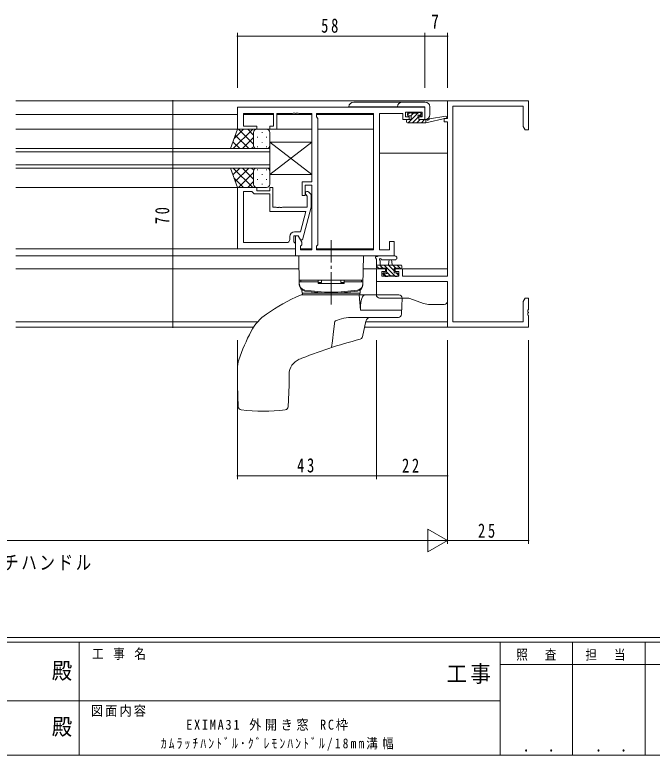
# Model space of a CAD drawing. Units: millimetres on the paper. Extents: x -397 to 397, y -282 to 282.
# Drawn here: x -28.8 to 168.3, y -282.1 to -53.1 of the extents above; entities that cross this region are included whole.
import ezdxf
from ezdxf.enums import TextEntityAlignment as Align

# ---------------------------------------------------------------- set-up
doc = ezdxf.new("R2010")
doc.units = ezdxf.units.MM
doc.linetypes.add('USER2', pattern=[13, 10, -1, 1, -1])
for name, color, linetype, lineweight in [('0-1_YKK_ZWAK', 7, 'Continuous', 18), ('0-3_YKK_11', 7, 'Continuous', 18), ('0-4_YKK_12', 2, 'Continuous', 18), ('0-6_YKK_13', 4, 'Continuous', 18), ('0-7_YKK_D', 6, 'Continuous', 18)]:
    doc.layers.add(name, color=color, linetype=linetype, lineweight=lineweight)
doc.layers.add('0-2_USER1', color=7, linetype='Continuous')
doc.styles.add('ＭＳ ゴシック', font='')
doc.styles.get('ＭＳ ゴシック').set_extended_font_data('MS Gothic')

msp = doc.modelspace()

# ---------------------------------------------------------------- linework, layer by layer
at = {"layer": '0-1_YKK_ZWAK'}
for p, q in [((376.092, -245.688), (-393.908, -245.688)), ((338.292, -247.088), (-393.908, -247.088)), ((-8.908, -247.088), (-8.908, -282.088)), ((121.292, -247.088), (121.292, -282.088)), ((143.692, -247.088), (143.692, -282.088)), ((166.092, -247.088), (166.092, -282.088)), ((189.476, -254.087), (121.292, -254.087)), ((-136.308, -265.287), (-7.508, -265.287)), ((-7.508, -265.287), (121.292, -265.287)), ((-393.908, -282.088), (338.292, -282.088))]:
    msp.add_line(p, q, dxfattribs=at)
at = {"layer": '0-3_YKK_11'}
for p, q in [((105.016, -79.688), (105.016, -85.188)), ((130.016, -79.688), (105.016, -79.688)), ((130.016, -88.688), (130.016, -79.688)), ((40.016, -81.688), (40.016, -88.488)), ((98.016, -81.688), (40.016, -81.688)), ((98.016, -85.488), (98.016, -81.688)), ((106.646, -81.318), (128.386, -81.318)), ((106.646, -148.058), (106.646, -81.318)), ((41.946, -83.618), (51.216, -83.618)), ((41.946, -87.488), (41.946, -83.618)), ((51.216, -83.618), (51.216, -87.488)), ((52.216, -88.488), (52.216, -83.618)), ((52.216, -83.618), (57.058, -83.618)), ((58.058, -83.618), (58.242, -83.498)), ((58.975, -83.618), (63.016, -83.618)), ((63.016, -83.618), (63.016, -104.788)), ((64.516, -84.688), (64.516, -83.618)), ((64.516, -83.618), (82.086, -83.618)), ((64.946, -85.118), (64.516, -84.688)), ((82.086, -83.618), (82.086, -125.758)), ((82.086, -83.618), (82.086, -125.758)), ((84.016, -83.618), (91.216, -83.618)), ((84.016, -125.758), (84.016, -83.618)), ((91.216, -83.618), (91.216, -84.418)), ((91.216, -84.418), (91.216, -85.488)), ((92.016, -83.188), (97.216, -83.188)), ((93.116, -85.488), (93.116, -84.688)), ((96.116, -84.688), (96.116, -85.488)), ((64.946, -124.258), (64.946, -85.118)), ((91.216, -85.488), (93.116, -85.488)), ((96.116, -85.488), (98.016, -85.488)), ((105.016, -85.188), (104.016, -85.188)), ((105.016, -86.188), (105.016, -133.958)), ((40.016, -88.488), (46.016, -88.488)), ((46.016, -87.488), (41.946, -87.488)), ((46.016, -88.488), (46.016, -87.488)), ((129.016, -88.688), (130.016, -88.688)), ((63.016, -104.788), (60.016, -104.788)), ((40.016, -106.488), (46.016, -106.488)), ((40.016, -125.488), (40.016, -106.488)), ((46.016, -106.488), (46.016, -107.488)), ((46.016, -107.488), (50.016, -107.488)), ((50.016, -106.488), (51.016, -106.488)), ((50.016, -107.488), (50.016, -106.488)), ((61.016, -105.788), (63.016, -105.788)), ((61.016, -108.988), (61.016, -105.788)), ((63.016, -105.788), (63.016, -125.758)), ((44.516, -107.788), (41.946, -107.788)), ((41.946, -107.788), (41.946, -123.558)), ((41.946, -107.788), (41.946, -123.558)), ((44.716, -107.988), (44.516, -107.788)), ((45.216, -108.488), (44.716, -107.988)), ((50.016, -108.488), (45.216, -108.488)), ((50.016, -113.888), (50.016, -108.488)), ((61.616, -109.136), (61.192, -108.712)), ((61.616, -112.588), (61.616, -109.136)), ((62.041, -107.863), (62.816, -108.639)), ((62.816, -108.639), (62.816, -112.584)), ((61.225, -113.888), (50.016, -113.888)), ((52.242, -112.708), (52.791, -112.708)), ((53.975, -112.588), (61.616, -112.588)), ((59.537, -120.188), (61.225, -113.888)), ((62.816, -112.584), (60.109, -122.688)), ((57.716, -120.188), (59.537, -120.188)), ((41.946, -123.558), (55.216, -123.558)), ((56.216, -122.558), (56.216, -121.688)), ((58.816, -121.488), (57.516, -121.488)), ((57.516, -121.488), (57.516, -123.288)), ((58.816, -121.488), (58.016, -121.488)), ((58.016, -121.488), (58.016, -127.688)), ((59.946, -123.445), (58.816, -121.488)), ((59.509, -122.688), (58.816, -121.488)), ((60.109, -122.688), (59.509, -122.688)), ((59.946, -124.258), (59.946, -123.445)), ((88.516, -123.188), (87.016, -123.188)), ((87.016, -123.188), (87.016, -125.758)), ((88.516, -127.688), (88.516, -123.188)), ((58.016, -125.488), (40.016, -125.488)), ((58.016, -123.788), (58.016, -125.488)), ((82.086, -125.758), (64.516, -125.758)), ((87.016, -125.758), (84.016, -125.758)), ((58.016, -127.688), (88.516, -127.688)), ((85.816, -131.688), (83.016, -131.688)), ((83.016, -131.688), (83.016, -135.588)), ((84.646, -133.958), (84.646, -132.488)), ((91.116, -131.688), (88.816, -131.688)), ((88.816, -131.688), (88.816, -132.488)), ((88.816, -132.488), (89.916, -132.488)), ((89.916, -132.488), (89.916, -133.958)), ((91.116, -133.958), (91.116, -131.688)), ((89.916, -133.958), (84.646, -133.958)), ((105.016, -133.958), (91.116, -133.958)), ((83.016, -135.588), (105.016, -135.588)), ((105.016, -135.588), (105.016, -149.688)), ((128.386, -141.779), (128.386, -148.058)), ((130.016, -144.229), (130.016, -140.688)), ((129.896, -144.413), (130.016, -144.229)), ((130.016, -149.688), (130.016, -146.146)), ((128.386, -148.058), (106.646, -148.058)), ((105.016, -149.688), (130.016, -149.688))]:
    msp.add_line(p, q, dxfattribs=at)
for points in [[(128.386, -81.318), (128.386, -87.596), (129.016, -88.688)], [(57.058, -83.618), (57.242, -83.498), (57.791, -83.498), (57.975, -83.618), (58.058, -83.618)], [(58.242, -83.498), (58.791, -83.498), (58.975, -83.618)], [(93.116, -84.688), (92.016, -84.688), (92.016, -83.188)], [(97.216, -83.188), (97.216, -84.688), (96.116, -84.688)], [(104.016, -85.188), (104.016, -86.188), (105.016, -86.188)], [(51.216, -87.488), (50.016, -87.488), (50.016, -88.488), (52.216, -88.488)], [(60.016, -104.788), (60.016, -108.988), (61.016, -108.988)], [(51.016, -106.488), (51.016, -112.588), (52.058, -112.588), (52.242, -112.708)], [(52.791, -112.708), (52.975, -112.588), (53.058, -112.588), (53.242, -112.708), (53.791, -112.708), (53.975, -112.588)], [(57.516, -123.288), (57.716, -123.488), (58.016, -123.788)], [(63.016, -125.758), (59.516, -125.758), (59.516, -124.688), (59.946, -124.258)], [(64.516, -125.758), (64.516, -124.688), (64.946, -124.258)], [(84.646, -132.488), (85.816, -132.488), (85.816, -131.688)], [(130.016, -140.688), (129.016, -140.688), (128.386, -141.779)], [(130.016, -146.146), (129.896, -145.963), (129.896, -145.413), (130.016, -145.229), (130.016, -145.146), (129.896, -144.963), (129.896, -144.413)]]:
    msp.add_lwpolyline(points, dxfattribs=at)
for centre, radius, start, end in [((61.616, -108.288), 0.6, 44.99999, 225.00001), ((57.716, -121.688), 1.5, 90.00001, 179.99999), ((55.216, -122.558), 1, 270.00001, 359.99999)]:
    msp.add_arc(centre, radius, start, end, dxfattribs=at)
at = {"layer": '0-4_YKK_12'}
for p, q in [((105.316, -79.688), (-28.484, -79.688)), ((40.016, -83.888), (-28.484, -83.888)), ((41.948, -83.888), (51.215, -83.888)), ((52.218, -83.888), (63.015, -83.888)), ((64.518, -83.888), (82.086, -83.888)), ((82.086, -83.888), (82.086, -125.458)), ((63.016, -88.488), (-28.484, -88.488)), ((64.946, -88.488), (82.086, -88.488)), ((50.017, -94.488), (-28.484, -94.488)), ((50.017, -95.488), (-28.484, -95.488)), ((50.017, -100.488), (50.017, -94.488)), ((84.016, -95.888), (105.016, -95.888)), ((50.017, -99.488), (-28.484, -99.488)), ((50.017, -100.488), (-28.484, -100.488)), ((40.016, -106.488), (-28.484, -106.488)), ((58.016, -125.488), (-28.484, -125.488)), ((59.518, -125.488), (63.015, -125.488)), ((64.518, -125.488), (82.086, -125.488)), ((82.086, -127.688), (-28.484, -127.688)), ((59.086, -131.688), (-28.484, -131.688)), ((78.947, -131.688), (86.116, -131.688)), ((88.516, -131.688), (105.016, -131.688)), ((104.516, -135.588), (104.516, -135.588)), ((46.301, -148.058), (-28.484, -148.058)), ((79.742, -148.058), (105.016, -148.058)), ((45.047, -149.688), (-28.484, -149.688)), ((79.416, -149.688), (105.316, -149.688))]:
    msp.add_line(p, q, dxfattribs=at)
at = {"layer": '0-6_YKK_13'}
for p, q in [((76.019, -80.068), (98.019, -80.068)), ((98.019, -81.568), (74.519, -81.568)), ((98.019, -85.468), (98.019, -81.568)), ((99.519, -81.568), (99.519, -83.968)), ((92.619, -84.051), (93.382, -83.288)), ((92.619, -84.088), (92.619, -83.588)), ((92.876, -86.488), (96.076, -83.288)), ((92.919, -83.288), (93.419, -83.288)), ((93.719, -84.388), (92.919, -84.388)), ((93.619, -83.488), (95.619, -83.488)), ((93.629, -84.388), (94.529, -83.488)), ((93.719, -85.488), (93.719, -84.388)), ((94.223, -86.488), (96.051, -84.659)), ((95.819, -83.288), (96.419, -83.288)), ((96.39, -84.32), (96.983, -83.728)), ((96.919, -84.388), (96.579, -84.388)), ((96.631, -83.375), (97.131, -83.875)), ((99.429, -85.307), (104.469, -84.491)), ((92.319, -86.188), (92.319, -85.788)), ((92.34, -85.676), (92.507, -85.509)), ((92.619, -85.488), (93.719, -85.488)), ((92.619, -86.488), (98.316, -86.488)), ((95.57, -86.488), (96.57, -85.488)), ((96.119, -84.849), (96.119, -85.488)), ((96.119, -85.488), (98.316, -85.488)), ((96.917, -86.488), (97.917, -85.488)), ((98.264, -86.488), (98.316, -86.435)), ((98.316, -86.488), (104.582, -85.08)), ((98.316, -85.488), (98.404, -85.473)), ((98.316, -86.488), (98.316, -85.488)), ((37.874, -94.488), (40.016, -88.488)), ((44.748, -88.488), (38.748, -94.488)), ((41.92, -88.488), (38.959, -91.449)), ((40.016, -88.488), (46.016, -88.488)), ((45.017, -93.109), (40.396, -88.488)), ((45.016, -90.28), (43.225, -88.488)), ((49.016, -88.488), (46.016, -88.488)), ((43.568, -94.488), (39.372, -90.292)), ((45.016, -91.048), (41.577, -94.488)), ((45.016, -89.488), (45.016, -93.088)), ((45.016, -89.888), (45.016, -93.488)), ((46.238, -90.823), (46.238, -91.023)), ((47.653, -89.408), (47.653, -89.608)), ((49.068, -90.823), (49.068, -91.023)), ((50.016, -93.488), (50.016, -89.488)), ((40.739, -94.488), (38.628, -92.377)), ((45.073, -93.82), (44.405, -94.488)), ((46.238, -93.853), (46.238, -94.053)), ((47.653, -92.438), (47.653, -92.638)), ((49.068, -93.853), (49.068, -94.053)), ((50.016, -92.488), (63.016, -92.488)), ((50.016, -102.488), (63.016, -92.488)), ((50.016, -92.488), (63.016, -102.488)), ((50.016, -92.488), (50.016, -102.488)), ((63.016, -92.488), (63.016, -102.488)), ((46.016, -94.488), (37.874, -94.488)), ((46.016, -94.488), (49.016, -94.488)), ((37.874, -100.488), (40.016, -106.488)), ((37.874, -100.488), (46.016, -100.488)), ((40.739, -100.488), (38.628, -102.6)), ((44.748, -106.488), (38.748, -100.488)), ((43.568, -100.488), (39.372, -104.684)), ((45.016, -103.928), (41.577, -100.488)), ((45.073, -101.156), (44.405, -100.488)), ((46.016, -100.488), (49.016, -100.488)), ((45.017, -101.868), (40.396, -106.488)), ((45.016, -105.088), (45.016, -101.488)), ((45.016, -105.488), (45.016, -101.888)), ((46.238, -101.123), (46.238, -100.923)), ((47.653, -102.538), (47.653, -102.338)), ((49.068, -101.123), (49.068, -100.923)), ((50.016, -101.488), (50.016, -105.488)), ((63.016, -102.488), (50.016, -102.488)), ((41.92, -106.488), (38.959, -103.527)), ((45.016, -104.696), (43.225, -106.488)), ((46.238, -104.153), (46.238, -103.953)), ((49.068, -104.153), (49.068, -103.953)), ((40.016, -106.488), (46.016, -106.488)), ((49.016, -106.488), (46.016, -106.488)), ((47.653, -105.568), (47.653, -105.368)), ((59.016, -127.688), (59.172, -136.581)), ((59.016, -127.688), (79.016, -127.688)), ((79.016, -127.688), (78.861, -136.581)), ((88.744, -127.688), (83.582, -127.688)), ((83.016, -131.388), (83.016, -128.707)), ((83.016, -130.488), (90.616, -130.488)), ((85.033, -131.488), (84.033, -130.488)), ((84.216, -129.307), (84.216, -130.488)), ((88.744, -128.888), (84.783, -128.89)), ((88.68, -133.788), (85.38, -130.488)), ((86.716, -130.488), (86.818, -129.343)), ((88.516, -132.277), (86.727, -130.488)), ((87.916, -130.488), (87.814, -129.343)), ((89.074, -131.488), (88.074, -130.488)), ((90.621, -131.688), (89.421, -130.488)), ((83.886, -131.688), (83.016, -130.818)), ((83.916, -131.688), (83.316, -131.688)), ((87.333, -133.788), (86.354, -132.808)), ((89.816, -131.488), (88.516, -131.488)), ((88.516, -131.488), (88.516, -132.888)), ((90.616, -131.688), (90.016, -131.688)), ((90.916, -130.788), (90.916, -131.388)), ((85.604, -133.9), (85.104, -133.4)), ((86.186, -133.988), (85.142, -132.944)), ((85.316, -132.888), (85.655, -132.888)), ((86.416, -133.988), (85.816, -133.988)), ((88.716, -133.788), (86.616, -133.788)), ((88.516, -132.888), (89.416, -132.888)), ((88.876, -133.983), (88.721, -133.828)), ((89.416, -133.988), (88.916, -133.988)), ((89.716, -133.477), (89.127, -132.888)), ((89.716, -133.188), (89.716, -133.688)), ((78.868, -135.188), (59.165, -135.188)), ((59.169, -135.688), (65.016, -135.688)), ((59.169, -135.688), (59.169, -136.236)), ((59.666, -135.188), (65.016, -135.188)), ((59.666, -135.688), (59.666, -135.188)), ((65.016, -135.188), (65.016, -136.188)), ((66.016, -135.868), (65.016, -135.868)), ((73.016, -136.188), (65.016, -136.188)), ((66.016, -135.868), (66.016, -135.188)), ((72.016, -135.868), (72.016, -135.188)), ((73.016, -135.868), (72.016, -135.868)), ((73.016, -135.188), (78.367, -135.188)), ((73.016, -135.188), (73.016, -136.188)), ((73.016, -135.688), (78.864, -135.688)), ((78.367, -135.688), (78.367, -135.188)), ((78.864, -135.688), (78.864, -136.236)), ((83.016, -139.688), (83.016, -135.588)), ((83.016, -135.588), (105.016, -135.588)), ((105.016, -135.588), (105.016, -141.688)), ((60.001, -138.286), (60.016, -139.188)), ((60.016, -139.188), (78.016, -139.188)), ((60.116, -139.688), (60.116, -139.188)), ((60.116, -139.188), (77.916, -139.188)), ((77.916, -139.188), (77.916, -139.688)), ((78.032, -138.286), (78.016, -139.188)), ((89.981, -139.688), (59.903, -139.688)), ((78.087, -144.451), (77.671, -139.688)), ((78.173, -142.146), (78.308, -141.457)), ((78.308, -141.457), (78.489, -140.854)), ((78.489, -140.854), (78.709, -140.359)), ((78.709, -140.359), (78.961, -139.991)), ((78.961, -139.991), (79.233, -139.764)), ((79.233, -139.764), (79.516, -139.688)), ((92.667, -140.688), (84.016, -140.688)), ((90.98, -140.723), (90.806, -145.723)), ((93.345, -140.806), (97.587, -142.334)), ((78.061, -143.672), (78.09, -142.894)), ((78.087, -144.451), (78.061, -143.672)), ((78.09, -142.894), (78.173, -142.146)), ((104.016, -142.688), (99.619, -142.688)), ((90.885, -144.451), (78.087, -144.451)), ((72.987, -146.959), (72.27, -147.143)), ((73.712, -146.815), (72.987, -146.959)), ((74.433, -146.721), (73.712, -146.815)), ((75.154, -146.688), (74.433, -146.721)), ((89.806, -146.688), (75.154, -146.688)), ((79.757, -147.865), (78.697, -152.686)), ((40.016, -167.688), (40.016, -162.657)), ((56.016, -167.688), (56.016, -164.283)), ((40.307, -174.345), (40.016, -167.688)), ((56.016, -167.688), (55.726, -174.345))]:
    msp.add_line(p, q, dxfattribs=at)
at = {"layer": '0-6_YKK_13', "linetype": 'USER2'}
msp.add_line((69.016, -142.688), (69.016, -122.758), dxfattribs=at)
at = {"layer": '0-6_YKK_13'}
for points in [[(86.116, -132.427), (86.116, -131.488), (84.116, -131.488)], [(70.376, -147.785), (70.298, -147.819), (70.25, -147.842), (70.22, -147.859), (70.194, -147.88), (70.186, -147.889), (70.183, -147.899), (69.769, -151.076)], [(72.27, -147.143), (71.507, -147.377), (71.014, -147.546), (70.699, -147.66), (70.501, -147.735), (70.376, -147.785)], [(69.769, -151.076), (69.389, -153.882), (69.094, -156.024)]]:
    msp.add_lwpolyline(points, dxfattribs=at)
for centre, radius, start, end in [((76.019, -81.568), 1.5, 90, 180), ((91.019, -81.568), 1.5, 90, 180), ((98.019, -81.568), 1.5, 0, 90), ((92.919, -83.588), 0.3, 90, 180), ((92.919, -84.088), 0.3, 180, 270), ((93.419, -83.488), 0.2, 0, 90), ((95.819, -83.488), 0.2, 90, 180), ((96.119, -84.388), 0.25, 33.05573, 236.94427), ((95.819, -84.849), 0.3, 0, 56.94427), ((96.579, -84.088), 0.3, 213.05573, 270), ((96.419, -83.588), 0.3, 45, 90), ((96.919, -84.088), 0.3, 270, 45), ((98.019, -83.968), 1.5, 270, 0), ((104.516, -84.788), 0.3, 282.65862, 99.19754), ((92.619, -85.788), 0.3, 90, 180), ((92.619, -86.188), 0.3, 180, 270), ((98.451, -85.77), 0.3, 39.19754, 99.19754), ((98.916, -85.39), 0.3, 219.19754, 339.19754), ((99.477, -85.603), 0.3, 99.19754, 159.19754), ((46.016, -89.488), 1, 90, 180), ((46.016, -89.488), 1, 90, 180), ((49.016, -89.488), 1, 360, 90), ((46.016, -93.488), 1, 180, 270), ((46.016, -93.488), 1, 180, 270), ((49.016, -93.488), 1, 270, 360), ((46.016, -101.488), 1, 90, 180), ((46.016, -101.488), 1, 90, 180), ((49.016, -101.488), 1, 360, 90), ((46.016, -105.488), 1, 180, 270), ((46.016, -105.488), 1, 180, 270), ((49.016, -105.488), 1, 270, 360), ((83.016, -128.188), 0.3, 79.47122, 240), ((83.126, -127.598), 0.3, 259.47122, 319.47122), ((83.582, -127.988), 0.3, 90, 139.47122), ((88.744, -128.288), 0.6, 270.04023, 90.04023), ((82.716, -128.707), 0.3, 0, 60), ((84.216, -128.788), 0.3, 19.18976, 240), ((83.916, -129.307), 0.3, 0, 60), ((84.783, -128.59), 0.3, 199.18976, 270.04023), ((87.316, -129.388), 0.5, 5.09207, 174.90793), ((90.616, -130.788), 0.3, 0, 90), ((83.316, -131.388), 0.3, 180, 270), ((83.916, -131.488), 0.2, 270, 0), ((86.116, -132.888), 0.25, 213.05573, 56.94427), ((86.416, -132.427), 0.3, 180, 236.94427), ((90.016, -131.488), 0.2, 180, 270), ((90.616, -131.388), 0.3, 270, 0), ((85.316, -133.188), 0.3, 90, 225), ((85.816, -133.688), 0.3, 225, 270), ((85.655, -133.188), 0.3, 33.05573, 90), ((86.416, -133.788), 0.2, 270, 0), ((88.916, -133.788), 0.2, 180, 270), ((89.416, -133.188), 0.3, 0, 90), ((89.416, -133.688), 0.3, 270, 0), ((61.169, -136.236), 2, 180, 260.68785), ((61.171, -136.546), 2, 181, 260.69127), ((76.862, -136.546), 2, 279.30873, 359), ((76.864, -136.236), 2, 279.31215, 0), ((59.751, -138.291), 0.25, 1, 50.84749), ((69.016, -88.376), 50.5, 260.68785, 279.31215), ((69.016, -88.685), 50.5, 260.69127, 279.30873), ((78.282, -138.291), 0.25, 129.15251, 179), ((85.916, -199.162), 65, 113.98266, 124.58649), ((59.903, -140.688), 1, 90, 113.98266), ((84.016, -139.688), 1, 180, 270), ((84.016, -139.688), 1, 180, 270), ((89.981, -140.688), 1, 358, 90), ((92.667, -142.688), 2, 70.20112, 90), ((104.016, -141.688), 1, 270, 0), ((99.619, -136.688), 6, 250.20112, 270), ((57.534, -157.999), 15, 124.58649, 152.13548), ((89.806, -145.688), 1, 270, 358), ((81.222, -148.188), 1.5, 90, 167.59259), ((97.316, -179.031), 60, 152.13548, 161.27295), ((77.72, -152.471), 1, 284.46039, 347.59259), ((115.426, -298.688), 150, 104.46039, 112.17895), ((49.016, -162.657), 9, 161.27295, 180), ((61.016, -164.283), 5, 112.03923, 180), ((41.306, -174.302), 1, 182.5, 263.41335), ((48.016, -116.188), 59.5, 263.41335, 276.58665), ((54.727, -174.302), 1, 276.58665, 357.5)]:
    msp.add_arc(centre, radius, start, end, dxfattribs=at)
at = {"layer": '0-7_YKK_D'}
for p, q in [((40.016, -75.688), (40.016, -58.688)), ((98.016, -75.688), (98.016, -58.688)), ((98.016, -75.688), (98.016, -58.688)), ((105.016, -75.688), (105.016, -58.688)), ((40.016, -59.688), (98.016, -59.688)), ((98.016, -59.688), (105.016, -59.688)), ((36.016, -79.688), (19.016, -79.688)), ((20.016, -79.688), (20.016, -149.688)), ((36.016, -149.688), (19.016, -149.688)), ((40.016, -153.688), (40.016, -196.688)), ((83.016, -153.688), (83.016, -196.688)), ((83.016, -153.688), (83.016, -196.688)), ((105.016, -153.688), (105.016, -196.688)), ((105.016, -153.688), (105.016, -216.688)), ((130.016, -153.688), (130.016, -216.688)), ((105.016, -179.688), (105.016, -216.688)), ((40.016, -195.688), (83.016, -195.688)), ((83.016, -195.688), (105.016, -195.688)), ((98.954, -212.188), (98.954, -219.188)), ((105.016, -215.688), (98.954, -212.188)), ((98.016, -215.688), (-157.984, -215.688)), ((105.016, -215.688), (92.892, -215.688)), ((105.016, -215.688), (98.954, -219.188)), ((130.016, -215.688), (105.016, -215.688))]:
    msp.add_line(p, q, dxfattribs=at)
for centre, start, end in [((40.016, -59.688), 0, 180), ((40.016, -59.688), 180, 0), ((98.016, -59.688), 0, 180), ((98.016, -59.688), 0, 180), ((98.016, -59.688), 180, 0), ((98.016, -59.688), 180, 0), ((105.016, -59.688), 0, 180), ((105.016, -59.688), 180, 0), ((20.016, -79.688), 90, 270), ((20.016, -79.688), 270, 90), ((20.016, -149.688), 90, 270), ((20.016, -149.688), 270, 90), ((40.016, -195.688), 0, 180), ((40.016, -195.688), 180, 0), ((83.016, -195.688), 0, 180), ((83.016, -195.688), 0, 180), ((83.016, -195.688), 180, 0), ((83.016, -195.688), 180, 0), ((105.016, -195.688), 0, 180), ((105.016, -195.688), 180, 0), ((130.016, -215.688), 0, 180), ((130.016, -215.688), 180, 0)]:
    msp.add_arc(centre, 0.106, start, end, dxfattribs=at)

# ---------------------------------------------------------------- texts
at = {"layer": '0-1_YKK_ZWAK', "style": 'ＭＳ ゴシック', "width": 0.9}
for p in [(-17.39, -260.044), (-17.39, -277.365)]:
    msp.add_text('殿', height=5.132, dxfattribs=at).set_placement(p, align=Align.BOTTOM_LEFT)
at = {"layer": '0-1_YKK_ZWAK', "attachment_point": 7, "style": 'ＭＳ ゴシック'}
for s, insert, char_height in [('\\T1.22;\\W0.85;工\\~事\\~名', (-4.896, -252.62), 3.079), ('\\T1.24;\\W0.85;照\\~\\~査', (126.281, -252.868), 3.079), ('\\T1.24;\\W0.85;担\\~\\~当', (147.646, -252.868), 3.079), ('\\T1.17;\\W0.9;工事', (104.723, -260.044), 5.132), ('\\T1.17;\\W0.9;図面内容', (-5.291, -270.236), 3.079), ('\\T1.24;\\W0.85;\\~．\\~．', (125.747, -281.034), 3.592), ('\\T1.24;\\W0.85;\\~．\\~．', (148.147, -281.034), 3.592)]:
    msp.add_mtext(s, dxfattribs=dict(at, insert=insert, char_height=char_height))
at = {"layer": '0-2_USER1', "attachment_point": 7, "style": 'ＭＳ ゴシック'}
for s, insert, char_height in [('\\T1.17;\\W0.8;カムラッチハンドル', (-54.91, -225.14), 4.399), ('\\T1.29;\\W0.9;EXIMA31\\~外開き窓\\~RC枠\\~', (24.189, -274.537), 3.079), ('\\T1.37;\\W0.85;ｶﾑﾗｯﾁﾊﾝﾄﾞﾙ･ｸﾞﾚﾓﾝﾊﾝﾄﾞﾙ/18mm溝幅', (16.349, -280.712), 3.079)]:
    msp.add_mtext(s, dxfattribs=dict(at, insert=insert, char_height=char_height))
at = {"layer": '0-7_YKK_D', "color": 7, "style": 'ＭＳ ゴシック', "width": 0.8}
msp.add_text('7', height=4.399, dxfattribs=at).set_placement((99.969, -58.688), align=Align.BOTTOM_LEFT)
at = {"layer": '0-7_YKK_D', "color": 7, "char_height": 4.399, "attachment_point": 7, "style": 'ＭＳ ゴシック'}
for s, insert in [('\\T1.37;\\W0.75;58', (65.922, -58.688)), ('\\T1.37;\\W0.75;43', (58.483, -194.688)), ('\\T1.37;\\W0.75;22', (90.922, -194.688)), ('\\T1.37;\\W0.75;25', (114.434, -214.888))]:
    msp.add_mtext(s, dxfattribs=dict(at, insert=insert))
at = {"layer": '0-7_YKK_D', "color": 7, "insert": (19.016, -117.88), "char_height": 4.399, "attachment_point": 7, "rotation": 90, "style": 'ＭＳ ゴシック'}
msp.add_mtext('\\T1.37;\\W0.75;70', dxfattribs=at)

doc.saveas('drawing.dxf')
